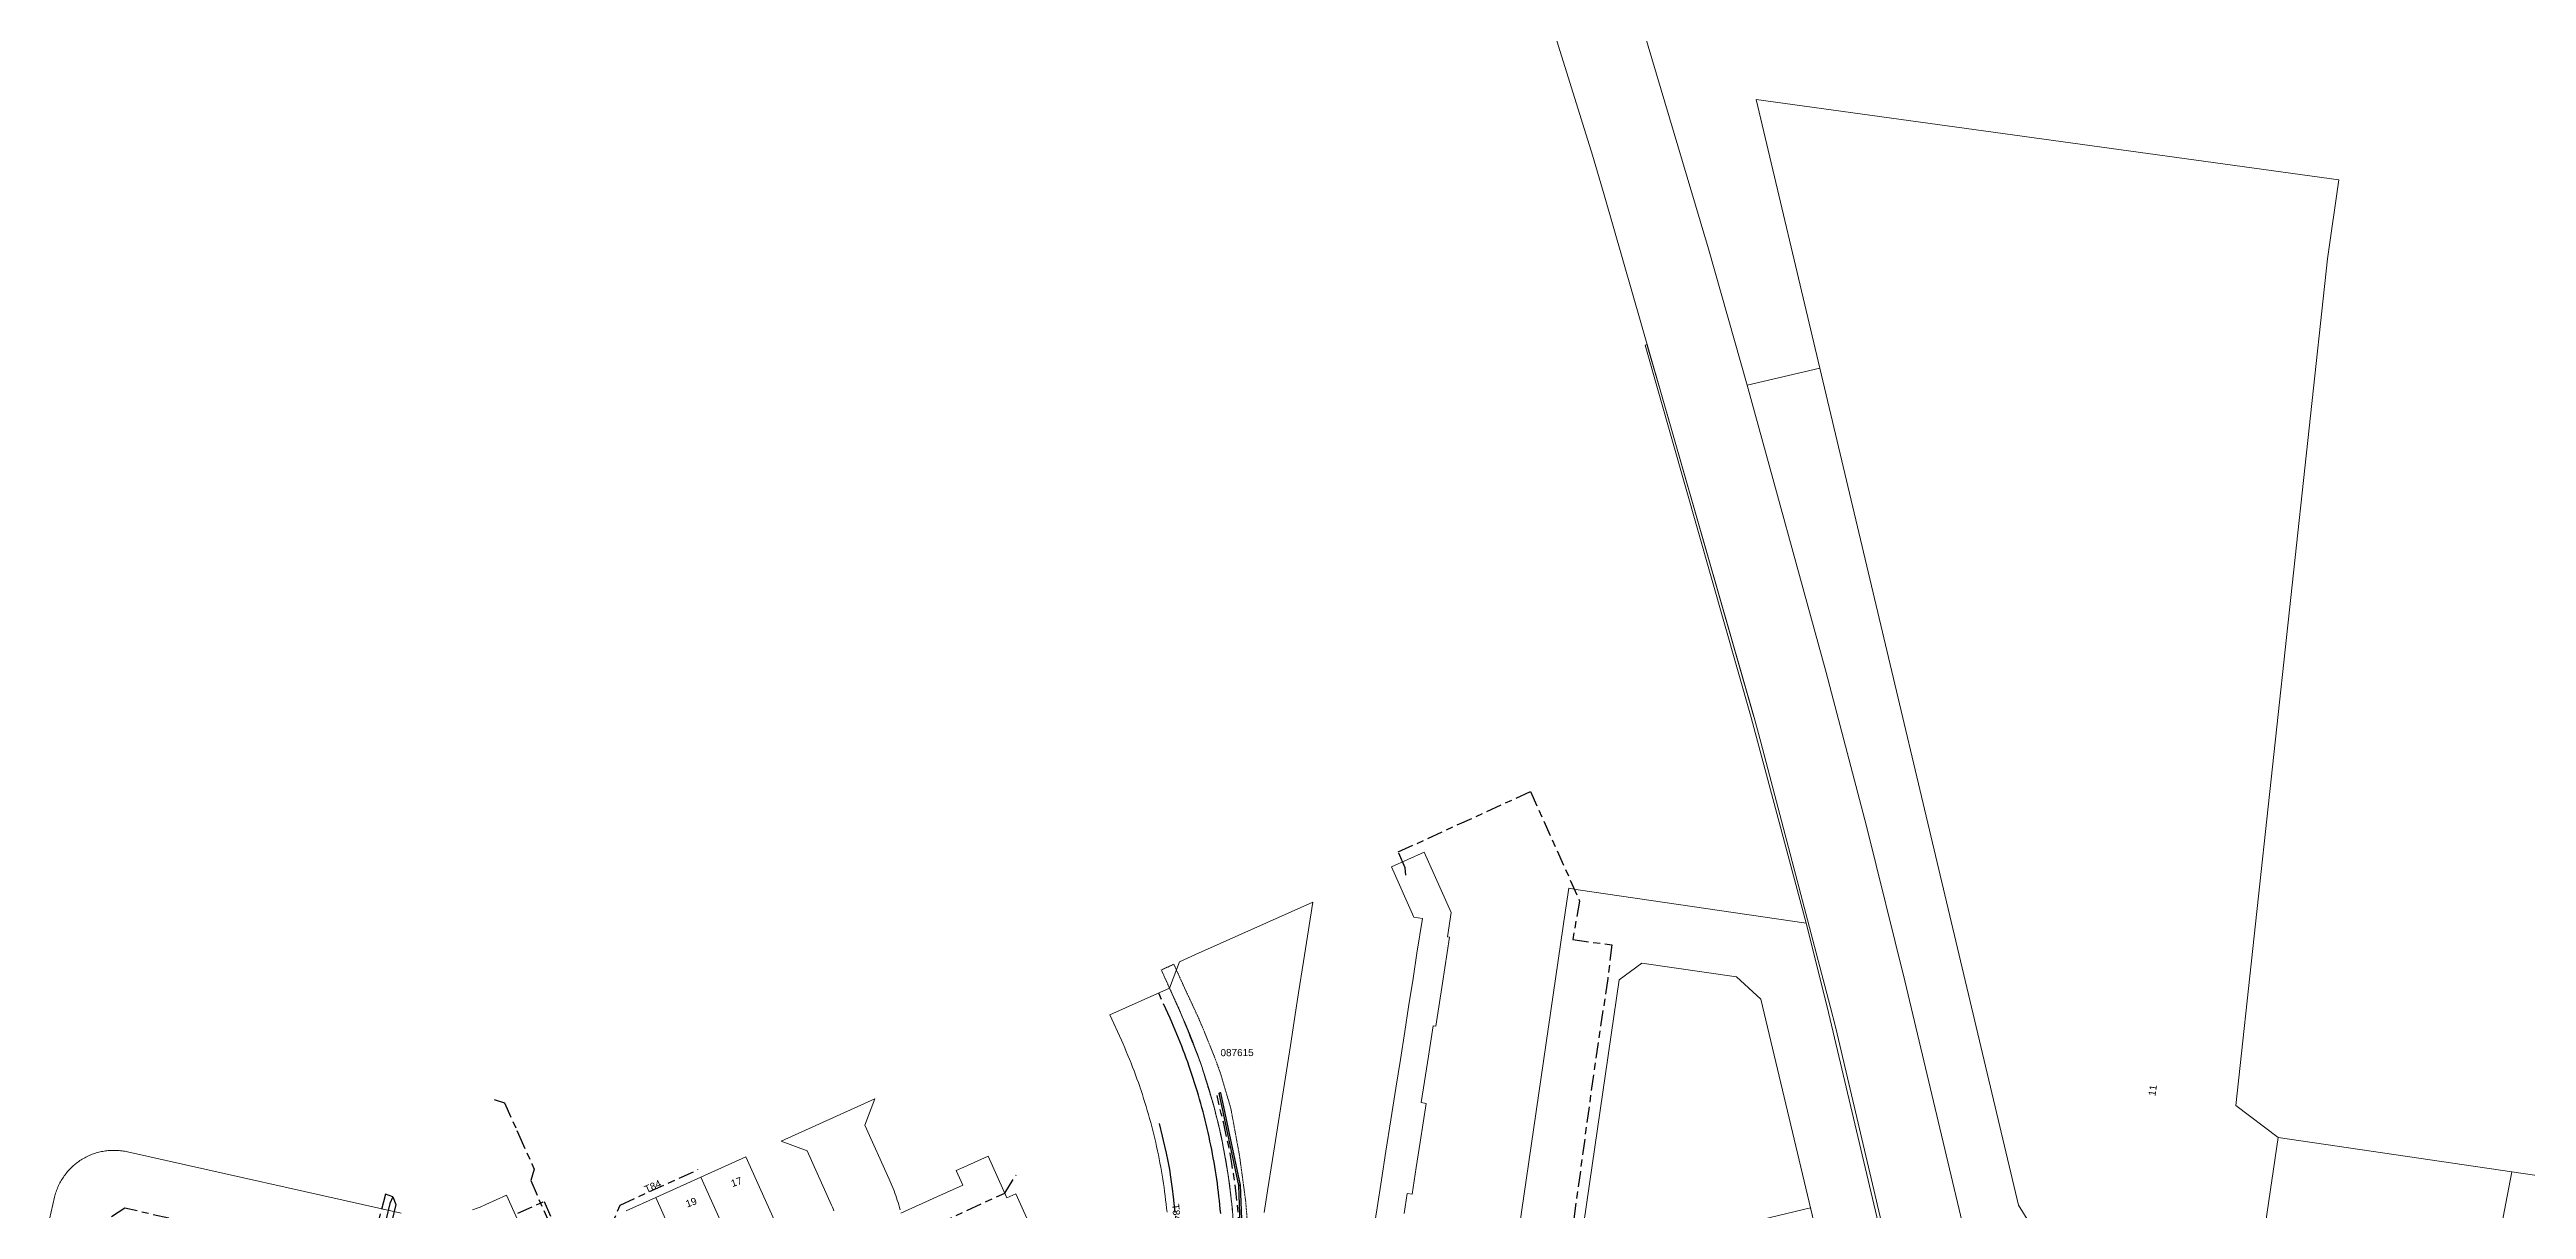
# Model space of a CAD drawing. Header units: metres. Extents: x 305195 to 306755, y 6261447 to 6263623.
# Drawn here: x 305462 to 306088, y 6262592 to 6262885 of the extents above; entities that cross this region are included whole.
import ezdxf

# ---------------------------------------------------------------- set-up
doc = ezdxf.new("R2010")
doc.units = ezdxf.units.M
for name, pattern in [('Cable Exist UG', [8.2, 4, -1.2, 1.8, -1.2]), ('HIDDEN', [0.375, 0.25, -0.125]), ('HIDDEN2', [0.1875, 0.125, -0.0625])]:
    doc.linetypes.add(name, pattern=pattern)
for name, color, linetype, lineweight in [('Cadastre Land Parcels_SP_EXT', 9, 'Continuous', 5), ('Cadastre Other Property_SP_EXT', 9, 'HIDDEN', 5), ('Cadastre Roads_SP_EXT', 9, 'Continuous', 5)]:
    doc.layers.add(name, color=color, linetype=linetype, lineweight=lineweight)
for name, color, linetype in [('Duct_SP_EXT', 7, 'Continuous'), ('Mains_HV_EXT', 7, 'Continuous'), ('Mains_LV_EXT', 7, 'Continuous'), ('Mains_LV_SL_EXT', 7, 'Continuous'), ('Trench_SP_EXT', 7, 'Continuous')]:
    doc.layers.add(name, color=color, linetype=linetype)
doc.styles.get("Standard").update_dxf_attribs({"font": 'arial.ttf'})

msp = doc.modelspace()

# ---------------------------------------------------------------- linework, layer by layer
at = {"layer": 'Cadastre Land Parcels_SP_EXT', "linetype": 'Continuous'}
for points in [[(305817.35, 6262970.3), (305852.17, 6262858.62), (305855.06, 6262848.58), (305869.22, 6262799.23), (305892.99, 6262716.37), (305894.7, 6262710.17), (305912.28, 6262643.37), (305913.73, 6262637.84), (305951, 6262478.95), (305966.45, 6262415.33), (305972.53, 6262389.92), (305977.14, 6262370.7), (305981.07, 6262354.42), (305982.05, 6262350.28), (305985.05, 6262335.97), (305993, 6262389.57), (305993, 6262389.57), (305990.03, 6262402.1), (305931.13, 6262649.83), (305921.43, 6262688.88), (305911.26, 6262727.81), (305891.28, 6262800.43), (305881.47, 6262834.95), (305858.46, 6262912.33)], [(305804.51, 6262590.96), (305805.27, 6262596.04), (305806.5, 6262595.82), (305807.55, 6262602.58), (305808.54, 6262609.02), (305810.04, 6262618.76), (305808.82, 6262619.06), (305809.64, 6262624.3), (305810.64, 6262630.72), (305811.85, 6262638.44), (305812.5, 6262638.3), (305814.19, 6262649.23), (305814.19, 6262649.23), (305815.98, 6262660.83), (305815.43, 6262660.91), (305816.39, 6262667.1), (305809.56, 6262682.32), (305801.27, 6262678.59), (305806.97, 6262665.88), (305809.1, 6262665.54), (305807.74, 6262656.78), (305806.74, 6262650.36), (305805.63, 6262643.26), (305804.64, 6262636.98), (305803.53, 6262629.89), (305802.39, 6262622.67), (305801.14, 6262614.67), (305799.89, 6262606.68), (305798.76, 6262599.46), (305797.64, 6262592.37), (305796.66, 6262586.09)], [(305769.08, 6262591.22), (305769.94, 6262596.69), (305771.18, 6262604.59), (305772.19, 6262611.01), (305773.44, 6262619), (305774.7, 6262627), (305775.71, 6262633.42), (305776.95, 6262641.32), (305777.81, 6262646.79), (305779.06, 6262654.7), (305780.07, 6262661.12), (305781.41, 6262669.66), (305751.75, 6262656.44), (305747.64, 6262654.59), (305745.12, 6262647.98), (305748, 6262641.56), (305748.46, 6262640.54), (305748.9, 6262639.52), (305749.34, 6262638.5), (305749.77, 6262637.47), (305750.19, 6262636.44), (305750.6, 6262635.41), (305751.01, 6262634.38), (305751.41, 6262633.34), (305751.81, 6262632.3), (305752.19, 6262631.26), (305752.57, 6262630.21), (305752.94, 6262629.16), (305753.3, 6262628.11), (305753.66, 6262627.06), (305754.01, 6262626), (305754.35, 6262624.94), (305754.68, 6262623.88), (305755.01, 6262622.82), (305755.32, 6262621.75), (305755.63, 6262620.68), (305755.94, 6262619.61), (305756.23, 6262618.54), (305756.52, 6262617.47), (305756.8, 6262616.39), (305757.07, 6262615.31), (305757.33, 6262614.23), (305757.59, 6262613.15), (305757.84, 6262612.06), (305758.08, 6262610.98), (305758.31, 6262609.89), (305758.54, 6262608.8), (305758.75, 6262607.71), (305758.96, 6262606.62), (305759.17, 6262605.53), (305759.36, 6262604.43), (305759.55, 6262603.33), (305759.72, 6262602.24), (305759.9, 6262601.14), (305760.06, 6262600.04), (305760.21, 6262598.94), (305760.36, 6262597.83), (305760.5, 6262596.73), (305760.63, 6262595.63), (305760.75, 6262594.52), (305760.87, 6262593.41), (305760.98, 6262592.31), (305761.08, 6262591.2)], [(305709.78, 6262588.09), (305706.25, 6262595.95), (305704.02, 6262594.95), (305699.31, 6262605.44), (305699.31, 6262605.44), (305693.1, 6262602.64), (305691.2, 6262601.79), (305692.86, 6262598.09), (305686.27, 6262595.13), (305677.2, 6262591.05)], [(306077.97, 6262566.26), (306084.66, 6262601.53), (306025.55, 6262610.19), (306020.33, 6262574.68)], [(305627.39, 6262567.82), (305615.2, 6262595), (305607.72, 6262591.64)]]:
    msp.add_lwpolyline(points, dxfattribs=at)
for points in [[(306040.91, 6262852.41), (305893.53, 6262872.68), (305909.62, 6262804.72), (305959.87, 6262593.1), (305975.55, 6262567.8), (305992.59, 6262537.83), (306002.8, 6262522.58), (305999.73, 6262501.24), (306003.93, 6262495.25), (306007.85, 6262489.17), (306011.34, 6262512.94), (306015.81, 6262544.06), (306020.33, 6262574.68), (306025.55, 6262610.19), (306014.83, 6262618.29), (306038.06, 6262832.41), (306040.91, 6262852.41)], [(305951, 6262478.95), (305913.73, 6262637.84), (305912.28, 6262643.37), (305894.7, 6262710.17), (305892.99, 6262716.37), (305892.94, 6262716.56), (305869.22, 6262799.23), (305865.92, 6262810.75), (305865.43, 6262810.54), (305892.31, 6262716.42), (305906.18, 6262664.38), (305911.49, 6262643.26), (305950.35, 6262478.91), (305951, 6262478.95)], [(306003.69, 6262495.58), (305999.73, 6262501.24), (306002.8, 6262522.58), (305992.59, 6262537.83), (305975.55, 6262567.8), (305959.87, 6262593.1), (305909.62, 6262804.72), (305891.28, 6262800.43), (305911.26, 6262727.81), (305921.43, 6262688.88), (305931.13, 6262649.83), (305990.03, 6262402.1), (306003.69, 6262495.58)], [(305648.25, 6262582.43), (305638, 6262605.27), (305626.59, 6262600.13), (305636.84, 6262577.29), (305648.25, 6262582.43)], [(305635.36, 6262571.44), (305636.17, 6262576.99), (305636.84, 6262577.29), (305626.59, 6262600.13), (305615.2, 6262595), (305627.39, 6262567.82), (305635.36, 6262571.44)], [(306135.32, 6262594.11), (306084.66, 6262601.53), (306077.97, 6262566.26), (306080.47, 6262555.05), (306128.62, 6262548.29), (306135.32, 6262594.11)], [(305909.55, 6262582.84), (305907.28, 6262592.39), (305877.34, 6262585.18), (305876.54, 6262579.61), (305877.62, 6262575.15), (305909.55, 6262582.84)]]:
    msp.add_lwpolyline(points, close=True, dxfattribs=at)
at = {"layer": 'Cadastre Other Property_SP_EXT', "linetype": 'HIDDEN2'}
msp.add_lwpolyline([(305764.11, 6262559.61), (305764.87, 6262565.27), (305765.6, 6262574.1), (305765.33, 6262582.65), (305764.41, 6262594.05), (305762.84, 6262605.64), (305760.64, 6262617.6), (305757.97, 6262626.61), (305756.31, 6262631.12), (305752.73, 6262639.86), (305749.05, 6262647.77), (305746.23, 6262653.98), (305743.07, 6262652.55), (305744.91, 6262648.49), (305747.87, 6262641.97), (305753.07, 6262628.87), (305756.38, 6262618.01), (305758.27, 6262610.38), (305760.02, 6262600.4), (305761.07, 6262591.98), (305761.67, 6262580.49), (305761.3, 6262566.78), (305760.66, 6262560.12), (305764.11, 6262559.61)], close=True, dxfattribs=at)
at = {"layer": 'Cadastre Roads_SP_EXT', "linetype": 'Continuous'}
msp.add_lwpolyline([(305906.18, 6262664.38), (305848.49, 6262672.84), (305846.14, 6262673.19), (305845.34, 6262667.66), (305828.58, 6262553.06), (305827.31, 6262541.9), (305847.17, 6262539.01), (305847.28, 6262549.03), (305848.58, 6262579.33), (305858.92, 6262650.08), (305864.59, 6262654.3), (305888.58, 6262650.79), (305894.69, 6262645.2), (305931.92, 6262489.01), (305930.56, 6262477.82), (305950.35, 6262478.91), (305911.49, 6262643.26), (305906.18, 6262664.38)], close=True, dxfattribs=at)
for points in [[(305761.08, 6262591.2), (305760.98, 6262592.31), (305760.87, 6262593.41), (305760.75, 6262594.52), (305760.63, 6262595.63), (305760.5, 6262596.73), (305760.36, 6262597.83), (305760.21, 6262598.94), (305760.06, 6262600.04), (305759.9, 6262601.14), (305759.72, 6262602.24), (305759.55, 6262603.33), (305759.36, 6262604.43), (305759.17, 6262605.53), (305758.96, 6262606.62), (305758.75, 6262607.71), (305758.54, 6262608.8), (305758.31, 6262609.89), (305758.08, 6262610.98), (305757.84, 6262612.06), (305757.59, 6262613.15), (305757.33, 6262614.23), (305757.07, 6262615.31), (305756.8, 6262616.39), (305756.52, 6262617.47), (305756.23, 6262618.54), (305755.94, 6262619.61), (305755.63, 6262620.68), (305755.32, 6262621.75), (305755.01, 6262622.82), (305754.68, 6262623.88), (305754.35, 6262624.94), (305754.01, 6262626), (305753.66, 6262627.06), (305753.3, 6262628.11), (305752.94, 6262629.16), (305752.57, 6262630.21), (305752.19, 6262631.26), (305751.81, 6262632.3), (305751.41, 6262633.34), (305751.01, 6262634.38), (305750.6, 6262635.41), (305750.19, 6262636.44), (305749.77, 6262637.47), (305749.34, 6262638.5), (305748.9, 6262639.52), (305748.46, 6262640.54), (305748, 6262641.56), (305745.12, 6262647.98), (305730.08, 6262641.22), (305732.96, 6262634.79), (305733.39, 6262633.83), (305733.81, 6262632.86), (305734.22, 6262631.9), (305734.63, 6262630.93), (305735.03, 6262629.95), (305735.42, 6262628.98), (305735.8, 6262628), (305736.18, 6262627.01), (305736.54, 6262626.03), (305736.9, 6262625.04), (305737.26, 6262624.05), (305737.6, 6262623.05), (305737.72, 6262622.72), (305737.94, 6262622.06), (305738.27, 6262621.06), (305738.6, 6262620.06), (305738.91, 6262619.05), (305739.22, 6262618.05), (305739.52, 6262617.04), (305739.81, 6262616.03), (305740.1, 6262615.02), (305740.38, 6262614), (305740.65, 6262612.98), (305740.91, 6262611.97), (305741.16, 6262610.94), (305741.41, 6262609.92), (305741.65, 6262608.9), (305741.88, 6262607.87), (305742.1, 6262606.84), (305742.32, 6262605.81), (305742.53, 6262604.78), (305742.73, 6262603.75), (305742.92, 6262602.71), (305743.1, 6262601.68), (305743.28, 6262600.64), (305743.45, 6262599.6), (305743.61, 6262598.56), (305743.76, 6262597.52), (305743.91, 6262596.48), (305744.04, 6262595.43), (305744.17, 6262594.39), (305744.29, 6262593.34), (305744.41, 6262592.3), (305744.51, 6262591.25)], [(305676.99, 6262591.89), (305676.82, 6262592.5), (305676.65, 6262593.11), (305676.47, 6262593.71), (305676.28, 6262594.31), (305676.09, 6262594.91), (305675.89, 6262595.51), (305675.68, 6262596.11), (305675.46, 6262596.7), (305675.23, 6262597.29), (305675, 6262597.87), (305674.76, 6262598.46), (305674.51, 6262599.04), (305674.26, 6262599.61), (305668.1, 6262613.33), (305670.61, 6262619.94), (305646.91, 6262609.28), (305653.52, 6262606.77), (305659.67, 6262593.05), (305659.88, 6262592.59), (305660.07, 6262592.12), (305660.27, 6262591.65)], [(305550.83, 6262591.03), (305481.56, 6262606.55), (305481.56, 6262606.55), (305481.22, 6262606.62), (305480.87, 6262606.69), (305480.52, 6262606.74), (305480.18, 6262606.79), (305479.83, 6262606.83), (305479.48, 6262606.87), (305479.13, 6262606.89), (305478.78, 6262606.91), (305478.43, 6262606.92), (305478.08, 6262606.92), (305477.72, 6262606.92), (305477.37, 6262606.9), (305477.02, 6262606.88), (305476.67, 6262606.85), (305476.32, 6262606.81), (305475.98, 6262606.77), (305475.67, 6262606.73), (305475.32, 6262606.67), (305474.98, 6262606.6), (305474.64, 6262606.53), (305474.3, 6262606.44), (305473.96, 6262606.35), (305473.63, 6262606.26), (305473.3, 6262606.15), (305472.97, 6262606.04), (305472.64, 6262605.92), (305472.32, 6262605.79), (305471.99, 6262605.65), (305471.68, 6262605.51), (305471.36, 6262605.36), (305471.05, 6262605.21), (305470.74, 6262605.04), (305470.44, 6262604.87), (305470.14, 6262604.7), (305469.84, 6262604.51), (305469.55, 6262604.32), (305469.26, 6262604.13), (305468.98, 6262603.92), (305468.7, 6262603.71), (305468.42, 6262603.5), (305468.16, 6262603.27), (305467.89, 6262603.05), (305467.63, 6262602.81), (305467.38, 6262602.57), (305467.13, 6262602.33), (305466.89, 6262602.08), (305466.65, 6262601.82), (305466.42, 6262601.56), (305466.2, 6262601.29), (305465.98, 6262601.02), (305465.77, 6262600.74), (305465.56, 6262600.46), (305465.36, 6262600.18), (305465.17, 6262599.89), (305464.98, 6262599.59), (305464.8, 6262599.29), (305464.63, 6262598.99), (305464.46, 6262598.68), (305464.3, 6262598.37), (305464.15, 6262598.06), (305464.01, 6262597.74), (305463.87, 6262597.42), (305463.74, 6262597.1), (305463.61, 6262596.77), (305463.5, 6262596.44), (305463.39, 6262596.11), (305463.29, 6262595.78), (305463.19, 6262595.44), (305463.11, 6262595.1), (305461.85, 6262589.48)], [(305584.02, 6262580.98), (305577.47, 6262595.57), (305572.21, 6262593.2), (305571.74, 6262592.99), (305571.26, 6262592.79), (305570.77, 6262592.59), (305570.29, 6262592.4), (305569.8, 6262592.22), (305569.31, 6262592.05), (305568.81, 6262591.88)]]:
    msp.add_lwpolyline(points, dxfattribs=at)
at = {"layer": 'Duct_SP_EXT'}
for p, q in [((305757.67, 6262621.41), (305757.9, 6262621.46)), ((305762.65, 6262598.07), (305757.67, 6262621.41)), ((305758.14, 6262621.51), (305757.9, 6262621.46)), ((305763.12, 6262598.13), (305758.14, 6262621.51)), ((305762.65, 6262598.07), (305762.88, 6262598.1)), ((305763.55, 6262574.22), (305762.65, 6262598.07)), ((305763.12, 6262598.13), (305762.88, 6262598.1)), ((305764.03, 6262574.24), (305763.12, 6262598.13))]:
    msp.add_line(p, q, dxfattribs=at)
at = {"layer": 'Mains_HV_EXT', "linetype": 'Cable Exist UG'}
for points in [[(305804.89, 6262676.53), (305804.76, 6262678.37), (305803.02, 6262682.41), (305803.02, 6262682.41), (305836.45, 6262697.66), (305848.88, 6262669.98), (305848.88, 6262669.98), (305847.13, 6262660.22), (305857.02, 6262658.88), (305856, 6262650.39), (305856, 6262650.39), (305852.36, 6262626.04), (305846.06, 6262579.46), (305844.47, 6262548.82), (305844.1, 6262538.92), (305840.79, 6262536.19), (305842.57, 6262535.27)], [(305758.09, 6262590.94), (305757.99, 6262592.03), (305757.88, 6262593.11), (305757.77, 6262594.2), (305757.65, 6262595.28), (305757.52, 6262596.37), (305757.39, 6262597.45), (305757.24, 6262598.53), (305757.09, 6262599.61), (305756.93, 6262600.69), (305756.76, 6262601.77), (305756.59, 6262602.84), (305756.4, 6262603.92), (305756.21, 6262604.99), (305756.02, 6262606.06), (305755.81, 6262607.14), (305755.6, 6262608.21), (305755.38, 6262609.27), (305755.15, 6262610.34), (305754.91, 6262611.4), (305754.67, 6262612.47), (305754.42, 6262613.53), (305754.16, 6262614.59), (305753.89, 6262615.65), (305753.62, 6262616.7), (305753.34, 6262617.76), (305753.05, 6262618.81), (305752.75, 6262619.86), (305752.45, 6262620.91), (305752.13, 6262621.95), (305751.81, 6262622.99), (305751.49, 6262624.04), (305751.16, 6262625.07), (305750.81, 6262626.11), (305750.46, 6262627.14), (305750.11, 6262628.17), (305749.74, 6262629.2), (305749.37, 6262630.23), (305749, 6262631.25), (305748.61, 6262632.27), (305748.22, 6262633.29), (305747.82, 6262634.3), (305747.41, 6262635.31), (305747, 6262636.32), (305746.58, 6262637.33), (305746.15, 6262638.33), (305745.71, 6262639.33), (305745.27, 6262640.33), (305742.38, 6262646.76)], [(305548.67, 6262595.2), (305546.83, 6262595.87), (305544.47, 6262586.98)], [(305580.3, 6262591.02), (305586.93, 6262593.97), (305589.97, 6262587.02)]]:
    msp.add_lwpolyline(points, dxfattribs=at)
at = {"layer": 'Mains_LV_EXT', "linetype": 'Cable Exist UG'}
for points in [[(305574.35, 6262619.76), (305576.9, 6262618.96), (305576.9, 6262618.96), (305580.07, 6262611.92), (305580.46, 6262611.04), (305580.46, 6262611.04), (305583.84, 6262603.52), (305584.43, 6262602.14), (305583.56, 6262599.26), (305591.05, 6262582.1), (305594.46, 6262580.78), (305594.71, 6262576.77), (305595.18, 6262569.34), (305595.52, 6262563.85), (305594.75, 6262558.57), (305594.39, 6262556.11), (305594.39, 6262556.11), (305593.76, 6262551.81), (305593.76, 6262551.81), (305592.94, 6262546.17), (305590.94, 6262546.51), (305590.94, 6262546.51), (305591.6, 6262550.88), (305591.78, 6262552.1)], [(305742.51, 6262613.74), (305743.27, 6262610.55), (305743.27, 6262610.55), (305743.56, 6262609.44), (305744.3, 6262606.21), (305744.69, 6262604.15), (305745.1, 6262602.06), (305745.42, 6262600.16), (305745.88, 6262596.63), (305746, 6262595.77), (305746.07, 6262595.18), (305746.68, 6262589.57), (305746.94, 6262585.62), (305747.19, 6262579.89), (305749.18, 6262578.83), (305749.18, 6262578.83), (305749.14, 6262575.51), (305746.97, 6262574.8)], [(305531.36, 6262580.93), (305530.32, 6262583.22), (305530.32, 6262583.22), (305502.54, 6262589.4), (305499.98, 6262587.95), (305499.98, 6262587.95), (305480.9, 6262592.29), (305476.72, 6262589.64), (305475.32, 6262588.76), (305475.32, 6262588.76), (305471.48, 6262587.66), (305469.88, 6262580.56), (305471.51, 6262578.69)], [(305548.67, 6262595.2), (305547.95, 6262593.52), (305547.95, 6262593.52), (305544.53, 6262580.06), (305544.53, 6262580.06), (305550.72, 6262578.69), (305555.11, 6262578.13), (305558.1, 6262578.09), (305558.95, 6262578.08), (305559.54, 6262578.07), (305563.03, 6262578.32), (305563.03, 6262576.32), (305561.52, 6262576.21), (305558.56, 6262576)], [(305548.67, 6262595.2), (305549.45, 6262593.23), (305546.53, 6262581.61)]]:
    msp.add_lwpolyline(points, dxfattribs=at)
msp.add_lwpolyline([(305605.45, 6262569.82), (305603.43, 6262570.75), (305603.43, 6262570.75, 0.086141), (305600.65, 6262585.08), (305600.65, 6262585.08), (305603.51, 6262586.78), (305603.51, 6262586.78), (305606.18, 6262593.09), (305613.63, 6262596.49), (305625.87, 6262602.04)], format="xyb", dxfattribs=at)
at = {"layer": 'Mains_LV_SL_EXT', "linetype": 'Cable Exist UG'}
msp.add_lwpolyline([(305763.1, 6262575.33), (305763.12, 6262577.87), (305763.12, 6262577.87, 0.064493), (305757.59, 6262618.76), (305757.59, 6262618.76), (305757.18, 6262620.77)], format="xyb", dxfattribs=at)
at = {"layer": 'Trench_SP_EXT', "linetype": 'Cable Exist UG'}
msp.add_lwpolyline([(305681.28, 6262581.36), (305677.5, 6262583.71), (305679.02, 6262584.8), (305703.46, 6262596.13), (305706.39, 6262600.77)], dxfattribs=at)

# ---------------------------------------------------------------- texts
at = {"layer": 'Cadastre Land Parcels_SP_EXT'}
for s, rotation, p in [('11', 81.90451, (305994.52, 6262620.58)), ('17', 19.57655, (305634.58, 6262597.61)), ('19', 19.5759, (305623.13, 6262592.45))]:
    msp.add_text(s, height=1.8, rotation=rotation, dxfattribs=at).set_placement(p)
at = {"layer": 'Cadastre Other Property_SP_EXT'}
msp.add_text('087615', height=1.8, rotation=0.23533, dxfattribs=at).set_placement((305758.04, 6262630.73))
at = {"layer": 'Mains_LV_EXT'}
for rotation, p in [(24.42691, (305612.82, 6262596.12)), (276.02179, (305745.76, 6262593.31))]:
    msp.add_text('T84', height=1.8, rotation=rotation, dxfattribs=at).set_placement(p)

doc.saveas('drawing.dxf')
